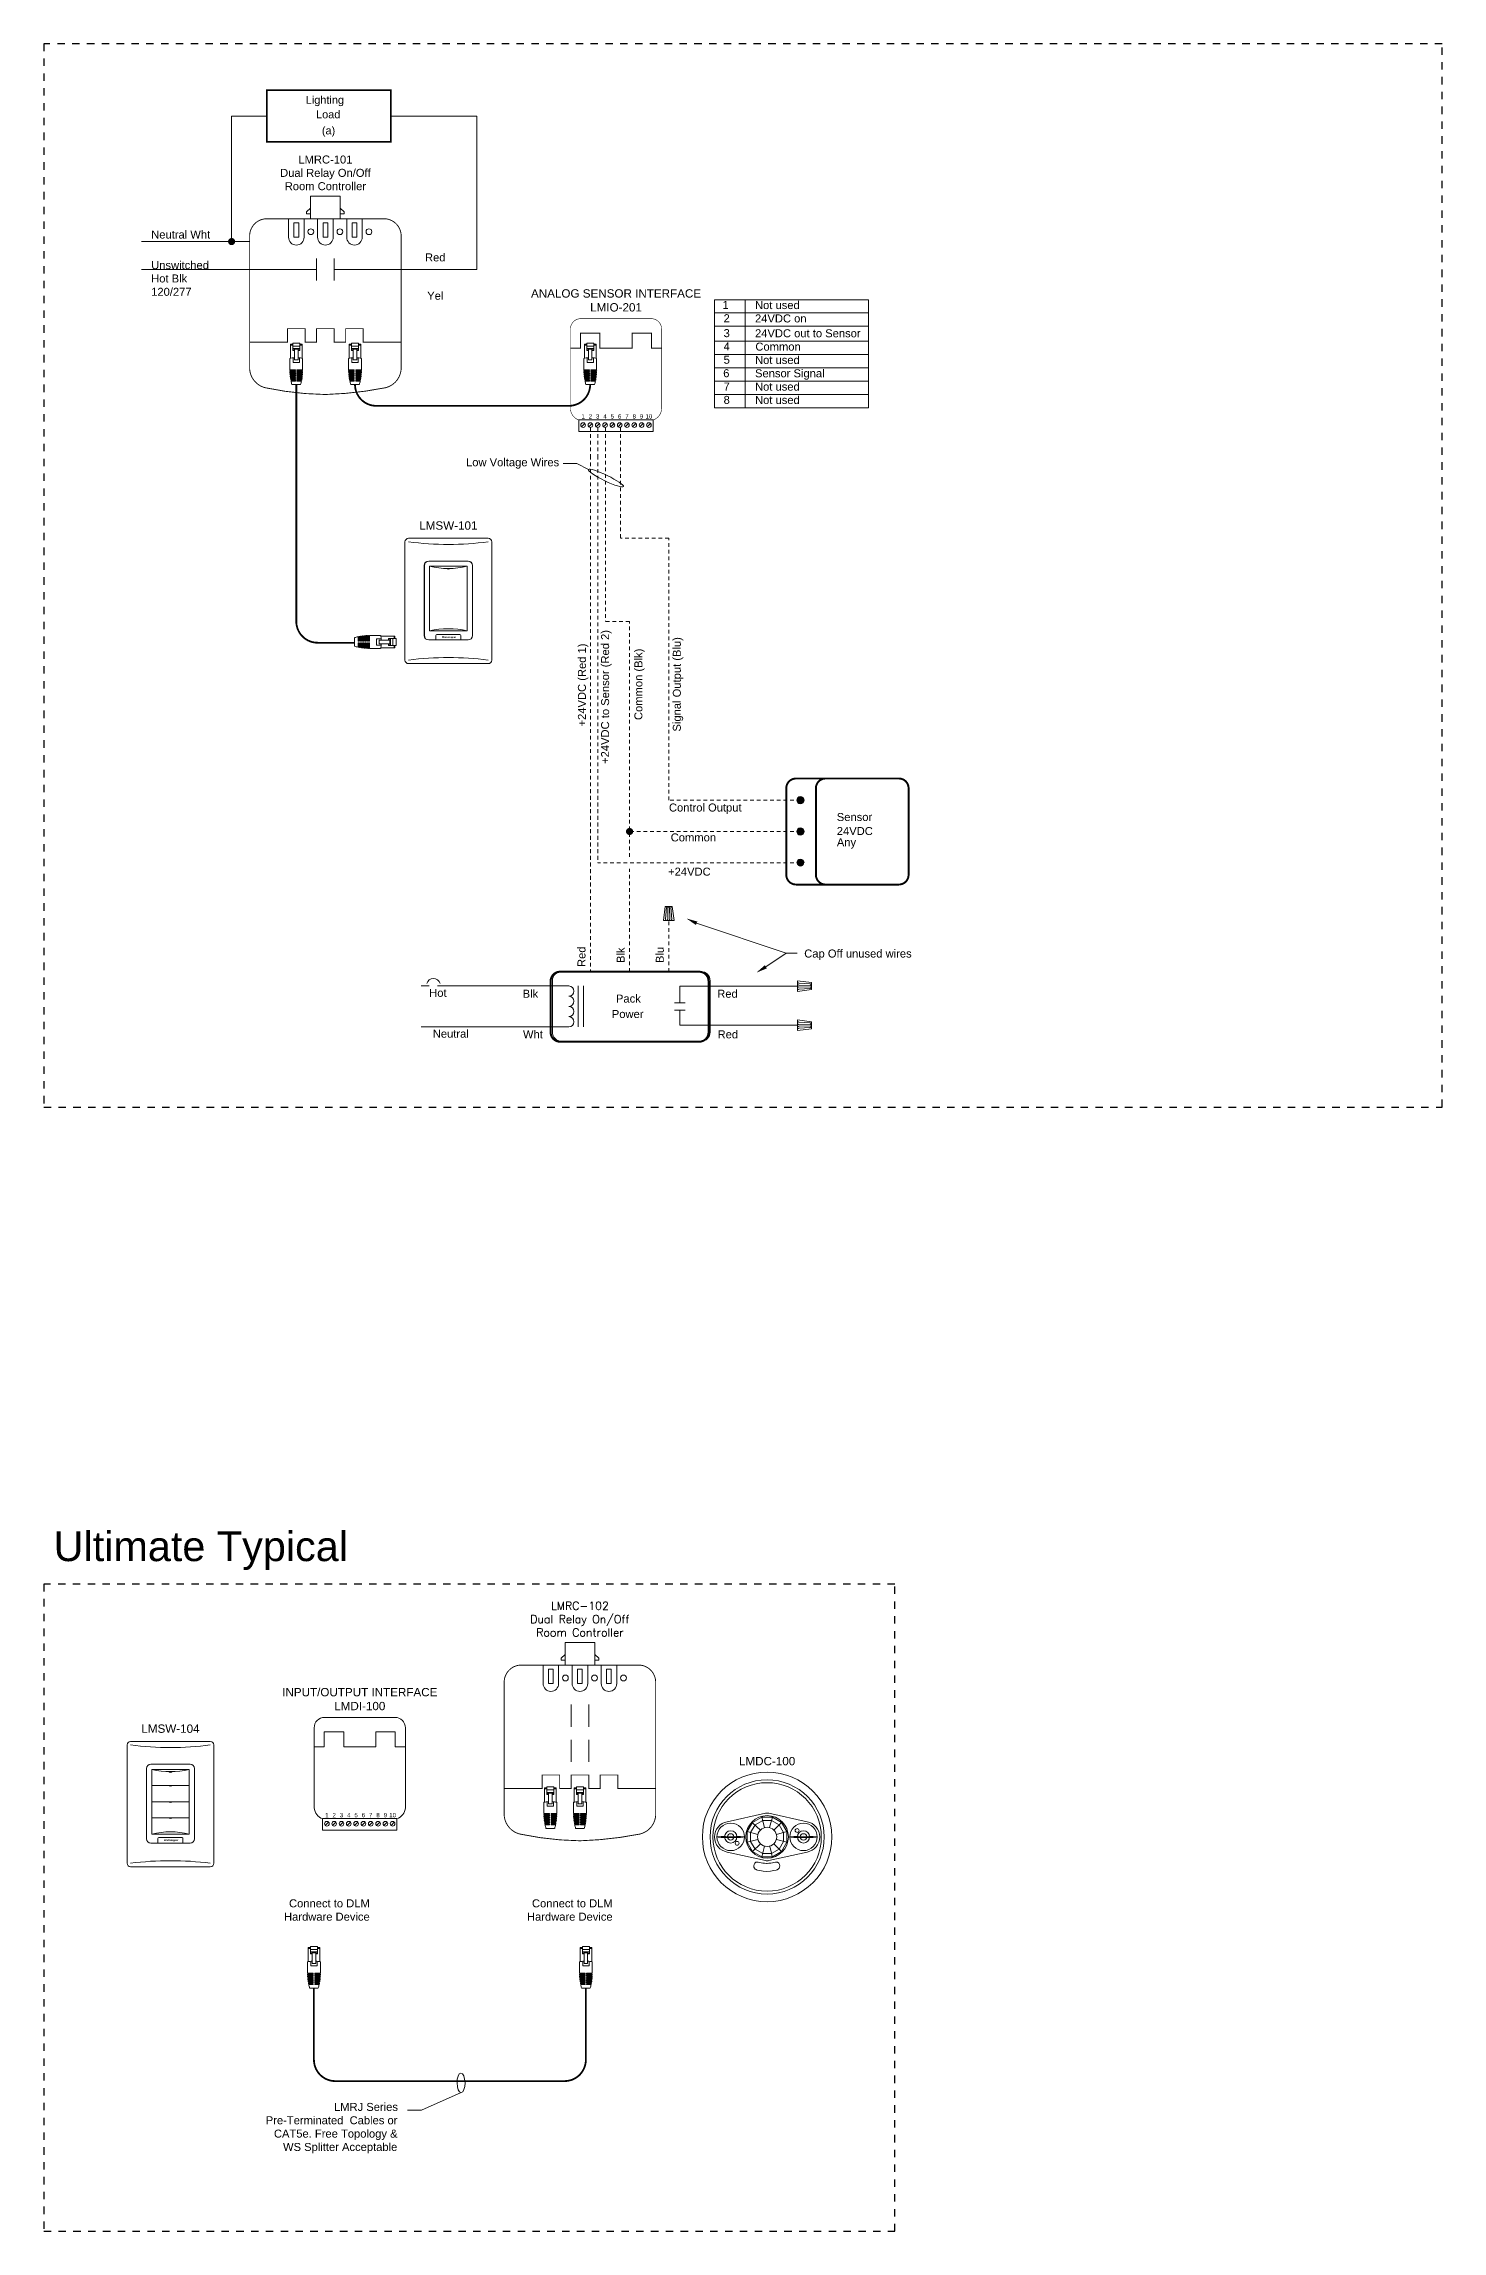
# Model space of a CAD drawing. Header units: inches. Extents: x -60 to 2005, y -577 to 104.
# Drawn here: x 867.5 to 914.7, y -231.4 to -157.6 of the extents above; entities that cross this region are included whole.
import ezdxf
from ezdxf.enums import TextEntityAlignment as Align

# ---------------------------------------------------------------- set-up
doc = ezdxf.new("R2010")
doc.units = ezdxf.units.IN
doc.header["$MEASUREMENT"] = 0
doc.linetypes.add('Demo', pattern=[0.5, 0.25, -0.25])
doc.linetypes.add('HIDDEN2', pattern=[0.1875, 0.125, -0.0625])
doc.layers.get('0').update_dxf_attribs({"lineweight": 5})
doc.layers.add('PS Borders', color=40, linetype='Demo', lineweight=5, plot=False)
for name, color, linetype, lineweight in [('WS', 3, 'Continuous', 5), ('WS_DETAIL', 7, 'Continuous', 5), ('WS_LineVoltage', 1, 'Continuous', 5), ('WS_LowVoltage', 6, 'Continuous', 5)]:
    doc.layers.add(name, color=color, linetype=linetype, lineweight=lineweight)
doc.styles.add('ARIAL', font='arial.ttf')
doc.styles.add('ROMAND', font='romand.shx')
doc.styles.add('ROMANS', font='ROMANS.shx', dxfattribs={"height": 0.0625})

# ---------------------------------------------------------------- blocks, each defined once
blk = doc.blocks.new('A$C756910A1')
at = {"layer": 'WS_DETAIL'}
for p, q in [((0, 6.56), (0, 3.73)), ((0.15, 6.6), (0.15, 10.17)), ((0.15, 10.17), (0.73, 10.17)), ((0.73, 9.92), (0.15, 9.92)), ((0.73, 10.43), (0.73, 8.56)), ((0.73, 10.43), (2.51, 10.43)), ((2.51, 9.66), (0.73, 9.66)), ((2.51, 9.06), (0.73, 9.06)), ((0.73, 8.74), (1.17, 8.74)), ((0.73, 8.56), (1.17, 8.56)), ((0.81, 6.7), (0.81, 5.55)), ((0.81, 5.55), (2.42, 5.55)), ((1.17, 6.17), (1.17, 9.06)), ((1.17, 8.85), (2.06, 8.85)), ((1.17, 6.17), (2.06, 6.17)), ((2.06, 6.17), (2.06, 9.06)), ((2.06, 8.74), (2.51, 8.74)), ((2.51, 8.56), (2.06, 8.56)), ((2.42, 6.7), (2.42, 5.55)), ((2.51, 10.43), (2.51, 8.56)), ((3.08, 10.17), (2.51, 10.17)), ((3.08, 9.92), (2.51, 9.92)), ((3.08, 6.6), (3.08, 10.17)), ((3.23, 6.56), (3.23, 3.73)), ((0, 3.73), (1.43, 3.73)), ((0, 3.51), (1.43, 3.51)), ((0.01, 3.29), (1.43, 3.29)), ((0.02, 3.06), (1.43, 3.06)), ((0.03, 2.84), (1.43, 2.84)), ((0.05, 2.62), (1.43, 2.62)), ((0.07, 2.4), (1.43, 2.4)), ((0.09, 2.18), (1.43, 2.18)), ((0.12, 1.96), (1.43, 1.96)), ((0.15, 1.74), (1.43, 1.74)), ((0.18, 1.52), (1.43, 1.52)), ((0.22, 1.3), (1.43, 1.3)), ((0.26, 1.08), (1.43, 1.08)), ((0.31, 0.86), (1.43, 0.86)), ((0.89, 3.73), (0.89, 3.51)), ((0.89, 3.29), (0.89, 3.06)), ((0.89, 2.84), (0.89, 2.62)), ((0.89, 2.4), (0.89, 2.18)), ((0.89, 1.96), (0.89, 1.74)), ((0.89, 1.52), (0.89, 1.3)), ((0.89, 1.08), (0.89, 0.86)), ((1.43, 3.51), (1.43, 3.73)), ((1.43, 3.06), (1.43, 3.29)), ((1.43, 2.62), (1.43, 2.84)), ((1.43, 2.18), (1.43, 2.4)), ((1.43, 1.74), (1.43, 1.96)), ((1.43, 1.3), (1.43, 1.52)), ((1.43, 0.86), (1.43, 1.08)), ((1.8, 3.73), (3.23, 3.73)), ((1.8, 3.51), (1.8, 3.73)), ((1.8, 3.51), (3.23, 3.51)), ((1.8, 3.29), (3.23, 3.29)), ((1.8, 3.06), (1.8, 3.29)), ((1.8, 3.06), (3.22, 3.06)), ((1.8, 2.84), (3.2, 2.84)), ((1.8, 2.62), (1.8, 2.84)), ((1.8, 2.62), (3.19, 2.62)), ((1.8, 2.4), (3.17, 2.4)), ((1.8, 2.18), (1.8, 2.4)), ((1.8, 2.18), (3.14, 2.18)), ((1.8, 1.96), (3.12, 1.96)), ((1.8, 1.74), (1.8, 1.96)), ((1.8, 1.74), (3.09, 1.74)), ((1.8, 1.52), (3.05, 1.52)), ((1.8, 1.3), (1.8, 1.52)), ((1.8, 1.3), (3.01, 1.3)), ((1.8, 1.08), (2.97, 1.08)), ((1.8, 0.86), (1.8, 1.08)), ((1.8, 0.86), (2.92, 0.86)), ((2.34, 3.73), (2.34, 3.51)), ((2.34, 3.29), (2.34, 3.06)), ((2.34, 2.84), (2.34, 2.62)), ((2.34, 2.4), (2.34, 2.18)), ((2.34, 1.96), (2.34, 1.74)), ((2.34, 1.52), (2.34, 1.3)), ((2.34, 1.08), (2.34, 0.86)), ((2.69, 0), (0.52, 0))]:
    blk.add_line(p, q, dxfattribs=at)
for centre, radius, start, end in [((1.62, -0.58), 7.33, 93.502, 102.7411), ((1.62, -0.58), 7.33, 77.2589, 86.498), ((13.49, 3.73), 13.49, 180.937, 181.8742), ((13.49, 3.73), 13.49, 182.8119, 183.7504), ((13.49, 3.73), 13.49, 184.6899, 185.6307), ((13.49, 3.73), 13.49, 186.573, 187.5171), ((13.49, 3.73), 13.49, 188.4632, 189.4117), ((13.49, 3.73), 13.49, 190.3627, 191.3167), ((13.49, 3.73), 13.49, 192.2739, 196.0379), ((-10.25, 3.73), 13.49, 343.9621, 347.7261), ((-10.25, 3.73), 13.49, 348.6833, 349.6373), ((-10.25, 3.73), 13.49, 350.5883, 351.5368), ((-10.25, 3.73), 13.49, 352.4829, 353.427), ((-10.25, 3.73), 13.49, 354.3693, 355.3101), ((-10.25, 3.73), 13.49, 356.2496, 357.1881), ((-10.25, 3.73), 13.49, 358.1258, 359.063)]:
    blk.add_arc(centre, radius, start, end, dxfattribs=at)
blk = doc.blocks.new('RJ45')
at = {"layer": 'WS_DETAIL', "xscale": 1.117448685388325, "yscale": 1.117448685388325, "zscale": 1.117448685388325}
blk.add_blockref('A$C756910A1', (59.47, 150.68), dxfattribs=at)
blk = doc.blocks.new('WallPlate1Gang')
for p, q in [((-11.72, 0.96), (-11.72, 32.87)), ((-10.76, 33.83), (10.76, 33.83)), ((11.72, 32.87), (11.72, 0.96)), ((-6.49, 26.51), (-6.49, 7.57)), ((-5.31, 27.69), (5.31, 27.69)), ((6.49, 26.51), (6.49, 7.57)), ((5.31, 6.39), (-5.31, 6.39)), ((-10.76, 0), (10.76, 0))]:
    blk.add_line(p, q)
for centre, radius, start, end in [((-10.76, 32.87), 0.96, 90, 180), ((0, 117.5), 85.31, 262.75705, 277.24295), ((10.76, 32.87), 0.96, 0, 90), ((-5.31, 26.51), 1.18, 90, 180), ((5.31, 26.51), 1.18, 0, 90), ((-5.31, 7.57), 1.18, 180, 270), ((5.31, 7.57), 1.18, 270, 0), ((-10.76, 0.96), 0.96, 180, 270), ((0, -83.67), 85.31, 82.75705, 97.24295), ((10.76, 0.96), 0.96, 270, 0)]:
    blk.add_arc(centre, radius, start, end)
blk = doc.blocks.new('*U137')
blk.add_blockref('WallPlate1Gang', (0, -0.01))
blk = doc.blocks.new('LMDI-100')
for p, q in [((-9.33, -21.22), (-8.44, -20.32)), ((-7.35, -21.22), (-6.46, -20.32)), ((-5.38, -21.22), (-4.49, -20.32)), ((-3.41, -21.22), (-2.51, -20.32)), ((-1.43, -21.22), (-0.54, -20.32)), ((0.54, -21.22), (1.43, -20.32)), ((2.51, -21.22), (3.41, -20.32)), ((4.49, -21.22), (5.38, -20.32)), ((6.46, -21.22), (7.36, -20.32)), ((8.44, -21.22), (9.33, -20.32))]:
    blk.add_line(p, q)
for points in [[(0.01, 7.94), (-9.52, 7.94, 0.414214), (-12.3, 5.15), (-12.3, -16.47, 0.302646), (-10.02, -19.42, 0.302646)], [(0.01, 7.94), (9.53, 7.94, -0.414214), (12.31, 5.15), (12.31, -16.47, -0.303521), (10.02, -19.42, -0.303521)]]:
    blk.add_lwpolyline(points, format="xyb")
blk.add_lwpolyline([(-12.3, 0), (-9.59, 0), (-9.59, 4.03), (-4.33, 4.03), (-4.33, 0), (4.33, 0), (4.33, 4.03), (9.59, 4.03), (9.59, 0), (12.31, 0)])
blk.add_lwpolyline([(-10.02, -19.33), (10.02, -19.33), (10.02, -22.53), (-10.02, -22.53)], close=True)
for centre in [(-8.88, -20.77), (-6.91, -20.77), (-4.93, -20.77), (-2.96, -20.77), (-0.99, -20.77), (0.99, -20.77), (2.96, -20.77), (4.93, -20.77), (6.91, -20.77), (8.88, -20.77)]:
    blk.add_circle(centre, 0.631)
for s, insert, char_height, width, attachment_point, style in [('{\\fArial|b0|i0|c0|p34;INPUT/OUTPUT INTERFACE \\PLMDI-100}', (0.01, 15.87), 2.25, 44.6004, 2, 'ROMANS'), ('1', (-8.88, -19.04), 1.17, 38.6074, 8, 'ARIAL'), ('2', (-6.91, -19.04), 1.17, 38.6074, 8, 'ARIAL'), ('3', (-4.93, -19.04), 1.17, 38.6074, 8, 'ARIAL'), ('4', (-2.96, -19.04), 1.17, 38.6074, 8, 'ARIAL'), ('5', (-0.99, -19.04), 1.17, 38.6074, 8, 'ARIAL'), ('6', (0.99, -19.04), 1.17, 38.6074, 8, 'ARIAL'), ('7', (2.96, -19.04), 1.17, 38.6074, 8, 'ARIAL'), ('8', (4.93, -19.04), 1.17, 38.6074, 8, 'ARIAL'), ('9', (6.91, -19.04), 1.17, 38.6074, 8, 'ARIAL'), ('10', (8.88, -19.04), 1.168, 38.6074, 8, 'ARIAL')]:
    blk.add_mtext(s, dxfattribs=dict(insert=insert, char_height=char_height, width=width, attachment_point=attachment_point, style=style))
blk = doc.blocks.new('*U249')
for p, q in [((-6.5, 20.13), (-6.5, 1.18)), ((-5.32, 21.31), (5.32, 21.31)), ((-5.07, 2.44), (-5.07, 19.89)), ((-5.07, 19.89), (5.07, 19.89)), ((-0.33, 19.29), (-0.33, 19.19)), ((0.33, 19.29), (0.33, 19.19)), ((5.07, 19.89), (5.07, 2.44)), ((6.5, 20.13), (6.5, 1.18)), ((-5.07, 15.52), (0, 15.52)), ((-0.33, 15.53), (-0.33, 15.42)), ((0, 15.52), (5.07, 15.52)), ((0.33, 15.53), (0.33, 15.42)), ((-5.07, 11.16), (0, 11.16)), ((-5.07, 6.8), (0, 6.8)), ((-0.33, 11.17), (-0.33, 11.06)), ((-0.33, 6.81), (-0.33, 6.7)), ((0, 11.16), (5.07, 11.16)), ((0, 6.8), (5.07, 6.8)), ((0.33, 11.17), (0.33, 11.06)), ((0.33, 6.81), (0.33, 6.7)), ((5.32, 0), (-5.32, 0)), ((5.07, 2.44), (-5.07, 2.44)), ((5.07, 2.44), (-5.07, 2.44)), ((-3.38, 1.24), (-3.38, 0)), ((3.14, 1.48), (-3.14, 1.48)), ((3.38, 1.24), (3.38, 0))]:
    blk.add_line(p, q)
for centre, radius, start, end in [((-5.32, 20.13), 1.18, 90, 180), ((0, 41.25), 21.96, 256.64818, 283.35182), ((0, 19.73), 0.639, 238.6629, 301.3371), ((5.32, 20.13), 1.18, 0, 90), ((0, 15.97), 0.639, 238.6629, 301.3371), ((0, 11.61), 0.639, 238.6629, 301.3371), ((0, 7.25), 0.639, 238.6629, 301.3371), ((-5.32, 1.18), 1.18, 180, 270), ((0, -18.92), 21.96, 76.64818, 103.35182), ((-3.14, 1.24), 0.239, 90, 180), ((3.14, 1.24), 0.239, 0, 90), ((5.32, 1.18), 1.18, 270, 0)]:
    blk.add_arc(centre, radius, start, end)
at = {"style": 'ARIAL'}
for s, insert, char_height, width, attachment_point in [('LMSW-104', (0, 32.02), 2.25, 40.9705, 2), ('{\\fArial|b1|i1|c0|p34;Wattstopper}', (-1.79, 1.04), 0.4798, 3.7953, 1)]:
    blk.add_mtext(s, dxfattribs=dict(at, insert=insert, char_height=char_height, width=width, attachment_point=attachment_point))
blk = doc.blocks.new('*U257')
at = {"lineweight": 18}
for points in [[(-1.44, -5.36), (-3.92, -3.92), (-5.36, -1.44), (-5.36, 1.43), (-3.92, 3.92), (-1.44, 5.36), (1.43, 5.36), (3.92, 3.92), (5.36, 1.43), (5.36, -1.44), (3.92, -3.92), (1.43, -5.36), (-1.44, -5.36)], [(-2.5, 0.67), (-5.36, 1.43)], [(-1.2, -4.47), (-3.27, -3.27), (-4.47, -1.2), (-4.47, 1.2), (-3.27, 3.27), (-1.2, 4.46), (1.2, 4.46), (3.27, 3.27), (4.46, 1.2), (4.46, -1.2), (3.27, -3.27), (1.2, -4.47), (-1.2, -4.47)], [(-3.97, 3.84), (-1.83, 1.83)], [(-1.44, 5.36), (-0.67, 2.5)], [(1.43, 5.36), (0.67, 2.5)], [(3.92, 3.92), (1.83, 1.83)], [(5.36, 1.43), (2.5, 0.67)], [(-2.5, -0.67), (-5.36, -1.44)], [(-1.83, -1.83), (-3.92, -3.92)], [(-0.67, -2.5), (-1.44, -5.36)], [(3.87, -3.95), (1.83, -1.84)], [(5.36, -1.44), (2.5, -0.67)]]:
    blk.add_lwpolyline(points, dxfattribs=at)
for points, knots in [([(17.49, 0), (17.49, -9.66), (9.66, -17.49), (0, -17.49), (-9.66, -17.49), (-17.49, -9.66), (-17.49, 0), (-17.49, 9.66), (-9.66, 17.49), (0, 17.49), (9.66, 17.49), (17.49, 9.66), (17.49, 0)], [0, 0, 0, 0, 1, 1, 1, 2, 2, 2, 3, 3, 3, 4, 4, 4, 4]), ([(15.41, 0), (15.41, -8.51), (8.51, -15.41), (0, -15.41), (-8.51, -15.41), (-15.41, -8.51), (-15.41, 0), (-15.41, 8.51), (-8.51, 15.41), (0, 15.41), (8.51, 15.41), (15.41, 8.51), (15.41, 0)], [0, 0, 0, 0, 1, 1, 1, 2, 2, 2, 3, 3, 3, 4, 4, 4, 4]), ([(14.63, 0), (14.63, -8.08), (8.08, -14.63), (0, -14.63), (-8.08, -14.63), (-14.63, -8.08), (-14.63, 0), (-14.63, 8.08), (-8.08, 14.63), (0, 14.63), (8.08, 14.63), (14.63, 8.08), (14.63, 0)], [0, 0, 0, 0, 1, 1, 1, 2, 2, 2, 3, 3, 3, 4, 4, 4, 4]), ([(-14.21, 0), (-14.21, 2.03), (-12.74, 3.73), (-10.81, 4.08), (-10.81, 4.08), (-0.46, 6.4), (-0.46, 6.4), (-0.33, 6.43), (-0.17, 6.45), (0, 6.45)], [0, 0, 0, 0, 1, 1, 1, 2, 2, 2, 3, 3, 3, 3]), ([(14.21, 0), (14.21, 2.03), (12.74, 3.73), (10.81, 4.08), (10.81, 4.08), (0.46, 6.4), (0.46, 6.4), (0.33, 6.43), (0.17, 6.45), (0, 6.45)], [0, 0, 0, 0, 1, 1, 1, 2, 2, 2, 3, 3, 3, 3]), ([(-6.13, 0), (-6.13, -2.05), (-7.79, -3.7), (-9.84, -3.7), (-11.88, -3.7), (-13.54, -2.05), (-13.54, 0), (-13.54, 2.04), (-11.88, 3.7), (-9.84, 3.7), (-7.79, 3.7), (-6.13, 2.04), (-6.13, 0)], [0, 0, 0, 0, 1, 1, 1, 2, 2, 2, 3, 3, 3, 4, 4, 4, 4]), ([(-6.13, 0), (-6.13, -2.05), (-7.79, -3.7), (-9.84, -3.7), (-11.88, -3.7), (-13.54, -2.05), (-13.54, 0), (-13.54, 2.04), (-11.88, 3.7), (-9.84, 3.7), (-7.79, 3.7), (-6.13, 2.04), (-6.13, 0)], [0, 0, 0, 0, 1, 1, 1, 2, 2, 2, 3, 3, 3, 4, 4, 4, 4]), ([(-6.14, 0), (-6.14, -0.09), (-7.79, -0.17), (-9.84, -0.17), (-11.88, -0.17), (-13.53, -0.09), (-13.53, 0), (-13.53, 0.09), (-11.88, 0.16), (-9.84, 0.16), (-7.79, 0.16), (-6.14, 0.09), (-6.14, 0)], [0, 0, 0, 0, 1, 1, 1, 2, 2, 2, 3, 3, 3, 4, 4, 4, 4]), ([(-6.14, 0), (-6.14, -0.09), (-7.79, -0.17), (-9.84, -0.17), (-11.88, -0.17), (-13.53, -0.09), (-13.53, 0), (-13.53, 0.09), (-11.88, 0.16), (-9.84, 0.16), (-7.79, 0.16), (-6.14, 0.09), (-6.14, 0)], [0, 0, 0, 0, 1, 1, 1, 2, 2, 2, 3, 3, 3, 4, 4, 4, 4]), ([(-8.18, 0), (-8.18, -0.91), (-8.92, -1.66), (-9.84, -1.66), (-10.75, -1.66), (-11.49, -0.91), (-11.49, 0), (-11.49, 0.91), (-10.75, 1.65), (-9.84, 1.65), (-8.92, 1.65), (-8.18, 0.91), (-8.18, 0)], [0, 0, 0, 0, 1, 1, 1, 2, 2, 2, 3, 3, 3, 4, 4, 4, 4]), ([(-8.18, 0), (-8.18, -0.91), (-8.92, -1.66), (-9.84, -1.66), (-10.75, -1.66), (-11.49, -0.91), (-11.49, 0), (-11.49, 0.91), (-10.75, 1.65), (-9.84, 1.65), (-8.92, 1.65), (-8.18, 0.91), (-8.18, 0)], [0, 0, 0, 0, 1, 1, 1, 2, 2, 2, 3, 3, 3, 4, 4, 4, 4]), ([(-8.97, 0), (-8.97, -0.48), (-9.36, -0.87), (-9.84, -0.87), (-10.32, -0.87), (-10.7, -0.48), (-10.7, 0), (-10.7, 0.48), (-10.32, 0.87), (-9.84, 0.87), (-9.36, 0.87), (-8.97, 0.48), (-8.97, 0)], [0, 0, 0, 0, 1, 1, 1, 2, 2, 2, 3, 3, 3, 4, 4, 4, 4]), ([(-8.97, 0), (-8.97, -0.48), (-9.36, -0.87), (-9.84, -0.87), (-10.32, -0.87), (-10.7, -0.48), (-10.7, 0), (-10.7, 0.48), (-10.32, 0.87), (-9.84, 0.87), (-9.36, 0.87), (-8.97, 0.48), (-8.97, 0)], [0, 0, 0, 0, 1, 1, 1, 2, 2, 2, 3, 3, 3, 4, 4, 4, 4]), ([(5.74, 0), (5.74, -3.17), (3.17, -5.74), (0, -5.74), (-3.17, -5.74), (-5.74, -3.17), (-5.74, 0), (-5.74, 3.17), (-3.17, 5.74), (0, 5.74), (3.17, 5.74), (5.74, 3.17), (5.74, 0)], [0, 0, 0, 0, 1, 1, 1, 2, 2, 2, 3, 3, 3, 4, 4, 4, 4]), ([(2.59, 0), (2.59, -1.43), (1.43, -2.59), (0, -2.59), (-1.43, -2.59), (-2.59, -1.43), (-2.59, 0), (-2.59, 1.43), (-1.43, 2.59), (0, 2.59), (1.43, 2.59), (2.59, 1.43), (2.59, 0)], [0, 0, 0, 0, 1, 1, 1, 2, 2, 2, 3, 3, 3, 4, 4, 4, 4]), ([(6.13, 0), (6.13, 2.04), (7.79, 3.7), (9.83, 3.7), (11.88, 3.7), (13.54, 2.04), (13.54, 0), (13.54, -2.05), (11.88, -3.7), (9.83, -3.7), (7.79, -3.7), (6.13, -2.05), (6.13, 0)], [0, 0, 0, 0, 1, 1, 1, 2, 2, 2, 3, 3, 3, 4, 4, 4, 4]), ([(6.14, 0), (6.14, 0.09), (7.79, 0.16), (9.83, 0.16), (11.88, 0.16), (13.53, 0.09), (13.53, 0), (13.53, -0.09), (11.88, -0.17), (9.83, -0.17), (7.79, -0.17), (6.14, -0.09), (6.14, 0)], [0, 0, 0, 0, 1, 1, 1, 2, 2, 2, 3, 3, 3, 4, 4, 4, 4]), ([(7.57, 1.73), (7.57, 2.02), (7.81, 2.25), (8.1, 2.25), (8.39, 2.25), (8.62, 2.02), (8.62, 1.73), (8.62, 1.44), (8.39, 1.2), (8.1, 1.2), (7.81, 1.2), (7.57, 1.44), (7.57, 1.73)], [0, 0, 0, 0, 1, 1, 1, 2, 2, 2, 3, 3, 3, 4, 4, 4, 4]), ([(8.18, 0), (8.18, 0.91), (8.92, 1.65), (9.83, 1.65), (10.75, 1.65), (11.49, 0.91), (11.49, 0), (11.49, -0.91), (10.75, -1.66), (9.83, -1.66), (8.92, -1.66), (8.18, -0.91), (8.18, 0)], [0, 0, 0, 0, 1, 1, 1, 2, 2, 2, 3, 3, 3, 4, 4, 4, 4]), ([(8.97, 0), (8.97, 0.48), (9.36, 0.87), (9.83, 0.87), (10.31, 0.87), (10.7, 0.48), (10.7, 0), (10.7, -0.48), (10.31, -0.87), (9.83, -0.87), (9.36, -0.87), (8.97, -0.48), (8.97, 0)], [0, 0, 0, 0, 1, 1, 1, 2, 2, 2, 3, 3, 3, 4, 4, 4, 4]), ([(-14.21, 0), (-14.21, -2.04), (-12.74, -3.73), (-10.81, -4.08), (-10.81, -4.08), (-0.46, -6.4), (-0.46, -6.4), (-0.33, -6.43), (-0.17, -6.45), (0, -6.45)], [0, 0, 0, 0, 1, 1, 1, 2, 2, 2, 3, 3, 3, 3]), ([(-7.57, -1.73), (-7.57, -2.02), (-7.81, -2.26), (-8.1, -2.26), (-8.39, -2.26), (-8.62, -2.02), (-8.62, -1.73), (-8.62, -1.44), (-8.39, -1.21), (-8.1, -1.21), (-7.81, -1.21), (-7.57, -1.44), (-7.57, -1.73)], [0, 0, 0, 0, 1, 1, 1, 2, 2, 2, 3, 3, 3, 4, 4, 4, 4]), ([(-7.57, -1.73), (-7.57, -2.02), (-7.81, -2.26), (-8.1, -2.26), (-8.39, -2.26), (-8.62, -2.02), (-8.62, -1.73), (-8.62, -1.44), (-8.39, -1.21), (-8.1, -1.21), (-7.81, -1.21), (-7.57, -1.44), (-7.57, -1.73)], [0, 0, 0, 0, 1, 1, 1, 2, 2, 2, 3, 3, 3, 4, 4, 4, 4]), ([(14.21, 0), (14.21, -2.04), (12.74, -3.73), (10.81, -4.08), (10.81, -4.08), (0.46, -6.4), (0.46, -6.4), (0.33, -6.43), (0.17, -6.45), (0, -6.45)], [0, 0, 0, 0, 1, 1, 1, 2, 2, 2, 3, 3, 3, 3]), ([(-0.1, -9.29), (1.27, -9.29), (2.67, -8.87), (2.67, -8.87), (2.67, -8.87), (2.76, -8.82), (2.76, -8.82), (3.14, -8.68), (3.41, -8.29), (3.41, -7.83), (3.41, -7.24), (2.98, -6.77), (2.44, -6.77), (2.44, -6.77), (2.15, -6.8), (1.77, -6.91), (1.39, -7.03), (0.63, -7.13), (0, -7.13), (0, -7.13), (-0.2, -7.13), (-0.2, -7.13), (-0.83, -7.13), (-1.59, -7.03), (-1.97, -6.91), (-2.35, -6.8), (-2.64, -6.77), (-2.64, -6.77), (-3.18, -6.77), (-3.61, -7.24), (-3.61, -7.83), (-3.61, -8.29), (-3.34, -8.68), (-2.96, -8.82), (-2.96, -8.82), (-2.87, -8.87), (-2.87, -8.87), (-2.87, -8.87), (-1.47, -9.29), (-0.1, -9.29)], [0, 0, 0, 0, 1, 1, 1, 2, 2, 2, 3, 3, 3, 4, 4, 4, 5, 5, 5, 6, 6, 6, 7, 7, 7, 8, 8, 8, 9, 9, 9, 10, 10, 10, 11, 11, 11, 12, 12, 12, 13, 13, 13, 13])]:
    blk.add_open_spline(points, degree=3, knots=knots, dxfattribs=at)
blk.add_open_spline([(1.43, -5.36), (1.43, -5.29), (0.67, -2.5), (0.67, -2.5)], degree=3, dxfattribs=at)
at = {"insert": (0, 21.58), "char_height": 2.25, "width": 40.9705, "attachment_point": 2, "style": 'ARIAL'}
blk.add_mtext('LMDC-100', dxfattribs=at)
blk = doc.blocks.new('LMIO-201_TW')
for p, q in [((-9.33, -21.22), (-8.44, -20.32)), ((-7.35, -21.22), (-6.46, -20.32)), ((-5.38, -21.22), (-4.49, -20.32)), ((-3.41, -21.22), (-2.51, -20.32)), ((-1.43, -21.22), (-0.54, -20.32)), ((0.54, -21.22), (1.43, -20.32)), ((2.51, -21.22), (3.41, -20.32)), ((4.49, -21.22), (5.38, -20.32)), ((6.46, -21.22), (7.36, -20.32)), ((8.44, -21.22), (9.33, -20.32))]:
    blk.add_line(p, q)
at = {"linetype": 'Continuous', "const_width": 0.144}
for points in [[(0.01, 7.94), (-9.52, 7.94, 0.414214), (-12.3, 5.15), (-12.3, -16.47, 0.302646), (-10.02, -19.42, 0.302646)], [(0.01, 7.94), (9.53, 7.94, -0.414214), (12.31, 5.15), (12.31, -16.47, -0.303521), (10.02, -19.42, -0.303521)]]:
    blk.add_lwpolyline(points, format="xyb", dxfattribs=at)
at = {"const_width": 0.265}
blk.add_lwpolyline([(-12.3, 0), (-9.59, 0), (-9.59, 4.03), (-4.33, 4.03), (-4.33, 0), (4.33, 0), (4.33, 4.03), (9.59, 4.03), (9.59, 0), (12.31, 0)], dxfattribs=at)
blk.add_lwpolyline([(-10.02, -19.33), (10.02, -19.33), (10.02, -22.53), (-10.02, -22.53)], close=True)
for centre in [(-8.88, -20.77), (-6.91, -20.77), (-4.93, -20.77), (-2.96, -20.77), (-0.99, -20.77), (0.99, -20.77), (2.96, -20.77), (4.93, -20.77), (6.91, -20.77), (8.88, -20.77)]:
    blk.add_circle(centre, 0.631)
at = {"style": 'ARIAL'}
for s, insert, char_height, width, attachment_point in [('ANALOG SENSOR INTERFACE \\PLMIO-201', (0.01, 15.87), 2.25, 47.9732, 2), ('1', (-8.88, -19.04), 1.17, 38.6074, 8), ('2', (-6.91, -19.04), 1.17, 38.6074, 8), ('3', (-4.93, -19.04), 1.17, 38.6074, 8), ('4', (-2.96, -19.04), 1.17, 38.6074, 8), ('5', (-0.99, -19.04), 1.17, 38.6074, 8), ('6', (0.99, -19.04), 1.17, 38.6074, 8), ('7', (2.96, -19.04), 1.17, 38.6074, 8), ('8', (4.93, -19.04), 1.17, 38.6074, 8), ('9', (6.91, -19.04), 1.17, 38.6074, 8), ('10', (8.88, -19.04), 1.168, 38.6074, 8)]:
    blk.add_mtext(s, dxfattribs=dict(at, insert=insert, char_height=char_height, width=width, attachment_point=attachment_point))
blk = doc.blocks.new('*U277')
blk.add_blockref('LMIO-201_TW', (0, 0))
blk = doc.blocks.new('*U278')
for p, q in [((-6.5, 20.13), (-6.5, 1.18)), ((-5.32, 21.31), (5.32, 21.31)), ((-5.07, 2.44), (-5.07, 19.89)), ((-5.07, 19.89), (5.07, 19.89)), ((-0.33, 19.29), (-0.33, 19.19)), ((0.33, 19.29), (0.33, 19.19)), ((5.07, 19.89), (5.07, 2.44)), ((6.5, 20.13), (6.5, 1.18)), ((5.32, 0), (-5.32, 0)), ((5.07, 2.44), (-5.07, 2.44)), ((-3.38, 1.24), (-3.38, 0)), ((3.14, 1.48), (-3.14, 1.48)), ((3.38, 1.24), (3.38, 0))]:
    blk.add_line(p, q)
for centre, radius, start, end in [((-5.32, 20.13), 1.18, 90, 180), ((0, 41.25), 21.96, 256.64818, 283.35182), ((0, 19.73), 0.639, 238.6629, 301.3371), ((5.32, 20.13), 1.18, 0, 90), ((-5.32, 1.18), 1.18, 180, 270), ((0, -18.92), 21.96, 76.64818, 103.35182), ((-3.14, 1.24), 0.239, 90, 180), ((3.14, 1.24), 0.239, 0, 90), ((5.32, 1.18), 1.18, 270, 0)]:
    blk.add_arc(centre, radius, start, end)
at = {"style": 'ARIAL'}
for s, insert, char_height, width, attachment_point in [('LMSW-101', (0, 32.02), 2.25, 40.9705, 2), ('{\\fArial|b1|i1|c0|p34;Wattstopper}', (-1.79, 1.04), 0.4798, 3.7953, 1)]:
    blk.add_mtext(s, dxfattribs=dict(at, insert=insert, char_height=char_height, width=width, attachment_point=attachment_point))

msp = doc.modelspace()

# ---------------------------------------------------------------- linework, layer by layer
for p, q in [((876.494, -162.751), (876.494, -163.511)), ((877.501, -162.751), (876.494, -162.751)), ((877.501, -162.751), (877.501, -163.511)), ((875.755, -163.511), (875.755, -164.136)), ((876.279, -164.136), (876.279, -163.511)), ((876.494, -163.159), (876.361, -163.282)), ((876.361, -163.282), (876.361, -163.351)), ((876.361, -163.351), (876.494, -163.351)), ((876.736, -164.136), (876.736, -163.511)), ((877.26, -163.511), (877.26, -164.136)), ((877.501, -163.159), (877.635, -163.282)), ((877.635, -163.351), (877.501, -163.351)), ((877.635, -163.282), (877.635, -163.351)), ((877.717, -164.136), (877.717, -163.511)), ((878.241, -163.511), (878.241, -164.136)), ((876.7, -164.847), (876.7, -165.592)), ((876.701, -164.847), (876.701, -165.592)), ((877.294, -164.847), (877.294, -165.592)), ((877.295, -164.847), (877.295, -165.592)), ((890.128, -166.242), (895.337, -166.242)), ((890.128, -166.242), (890.128, -169.892)), ((890.128, -166.69), (895.337, -166.69)), ((891.173, -166.242), (891.173, -169.892)), ((895.337, -166.242), (895.337, -169.892)), ((890.128, -167.138), (895.337, -167.138)), ((890.128, -167.639), (895.337, -167.639)), ((890.128, -168.089), (895.337, -168.089)), ((890.128, -168.537), (895.337, -168.537)), ((890.128, -168.992), (895.337, -168.992)), ((890.128, -169.441), (895.337, -169.441)), ((890.128, -169.892), (895.337, -169.892)), ((885.486, -171.767), (885.019, -171.767)), ((885.877, -171.971), (885.486, -171.767)), ((888.409, -187.182), (888.47, -186.711)), ((888.707, -186.711), (888.47, -186.711)), ((888.768, -187.182), (888.707, -186.711)), ((888.768, -187.182), (888.409, -187.182)), ((888.484, -187.144), (888.513, -186.749)), ((888.553, -187.144), (888.563, -186.749)), ((888.623, -187.144), (888.613, -186.749)), ((888.692, -187.144), (888.663, -186.749)), ((892.936, -189.58), (892.936, -189.221)), ((892.936, -189.221), (893.406, -189.282)), ((892.936, -189.58), (893.406, -189.519)), ((892.973, -189.296), (893.369, -189.325)), ((892.973, -189.365), (893.369, -189.375)), ((892.973, -189.435), (893.369, -189.425)), ((892.973, -189.504), (893.369, -189.475)), ((893.406, -189.519), (893.406, -189.282)), ((892.936, -190.898), (892.936, -190.539)), ((892.936, -190.539), (893.406, -190.6)), ((892.936, -190.898), (893.406, -190.837)), ((892.973, -190.615), (893.369, -190.644)), ((892.973, -190.684), (893.369, -190.694)), ((892.973, -190.753), (893.369, -190.743)), ((892.973, -190.822), (893.369, -190.793)), ((893.406, -190.837), (893.406, -190.6)), ((885.087, -211.546), (885.087, -212.306)), ((886.094, -211.546), (885.087, -211.546)), ((886.094, -211.546), (886.094, -212.306)), ((884.347, -212.306), (884.347, -212.931)), ((884.871, -212.931), (884.871, -212.306)), ((885.087, -211.954), (884.953, -212.076)), ((884.953, -212.076), (884.953, -212.145)), ((884.953, -212.145), (885.087, -212.145)), ((885.328, -212.931), (885.328, -212.306)), ((885.852, -212.306), (885.852, -212.931)), ((886.094, -211.954), (886.227, -212.076)), ((886.227, -212.145), (886.094, -212.145)), ((886.227, -212.076), (886.227, -212.145)), ((886.309, -212.931), (886.309, -212.306)), ((886.833, -212.306), (886.833, -212.931)), ((885.293, -213.641), (885.293, -214.387)), ((885.293, -213.641), (885.293, -214.387)), ((885.886, -213.641), (885.886, -214.387)), ((885.887, -213.641), (885.887, -214.387)), ((885.293, -214.827), (885.293, -215.572)), ((885.293, -214.827), (885.293, -215.572)), ((885.886, -214.827), (885.886, -215.572)), ((885.887, -214.827), (885.887, -215.572)), ((880.241, -227.327), (879.774, -227.327))]:
    msp.add_line(p, q)
at = {"linetype": 'Continuous'}
msp.add_line((880.241, -227.327), (881.582, -226.728), dxfattribs=at)
at = {"linetype": 'Continuous', "const_width": 0.06}
msp.add_lwpolyline([(879.208, -160.917), (879.208, -159.172), (875.02, -159.172), (875.02, -160.917)], close=True, dxfattribs=at)
at = {"linetype": 'Continuous', "const_width": 0.03}
for points in [[(876.997, -169.441, -0.048346), (874.98, -169.215, -0.329956), (874.441, -168.583), (874.441, -164.09, -0.414214), (875.019, -163.511), (878.976, -163.511, -0.414214), (879.555, -164.09), (879.555, -164.992), (879.555, -166.737), (879.555, -168.583, -0.329956), (879.015, -169.215, -0.0415), (876.997, -169.441, -0.024292)], [(885.589, -218.235, -0.048346), (883.573, -218.009, -0.329956), (883.033, -217.378), (883.033, -212.884, -0.414214), (883.612, -212.306), (887.569, -212.306, -0.414214), (888.147, -212.884), (888.147, -213.786), (888.147, -215.531), (888.147, -217.378, -0.329956), (887.608, -218.009, -0.0415), (885.589, -218.235, -0.024292)]]:
    msp.add_lwpolyline(points, format="xyb", dxfattribs=at)
for points in [[(875.938, -164.136), (876.096, -164.136), (876.096, -163.653), (875.938, -163.653)], [(876.919, -164.136), (877.077, -164.136), (877.077, -163.653), (876.919, -163.653)], [(877.899, -164.136), (878.058, -164.136), (878.058, -163.653), (877.899, -163.653)], [(884.53, -212.931), (884.689, -212.931), (884.689, -212.448), (884.53, -212.448)], [(885.511, -212.931), (885.669, -212.931), (885.669, -212.448), (885.511, -212.448)], [(886.492, -212.931), (886.65, -212.931), (886.65, -212.448), (886.492, -212.448)]]:
    msp.add_lwpolyline(points, close=True)
at = {"const_width": 0.03}
for points in [[(874.441, -167.675), (875.719, -167.675), (875.719, -167.219), (876.315, -167.219), (876.315, -167.675), (876.7, -167.675), (876.7, -167.219), (877.295, -167.219), (877.295, -167.675), (877.681, -167.675), (877.681, -167.219), (878.276, -167.219), (878.276, -167.675), (879.555, -167.675)], [(883.033, -216.469), (884.312, -216.469), (884.312, -216.014), (884.907, -216.014), (884.907, -216.469), (885.293, -216.469), (885.293, -216.014), (885.888, -216.014), (885.888, -216.469), (886.273, -216.469), (886.273, -216.014), (886.869, -216.014), (886.869, -216.469), (888.147, -216.469)]]:
    msp.add_lwpolyline(points, dxfattribs=at)
for points in [[(889.53, -187.279), (892.551, -188.287), (892.929, -188.287)], [(891.866, -188.748), (892.551, -188.287), (892.929, -188.287)]]:
    msp.add_lwpolyline(points)
for centre in [(876.507, -163.948), (877.488, -163.948), (878.469, -163.948), (885.1, -212.742), (886.081, -212.742), (887.061, -212.742)]:
    msp.add_circle(centre, 0.0983)
for centre in [(876.017, -164.136), (876.998, -164.136), (877.979, -164.136), (884.609, -212.931), (885.59, -212.931), (886.571, -212.931)]:
    msp.add_arc(centre, 0.262, 180, 0)
at = {"extrusion": (0, 0, -1)}
for centre, major_axis, ratio in [((886.469, -172.26), (-0.592, 0.289), 0.14819), ((881.576, -226.401), (0.006, -0.327), 0.411612)]:
    msp.add_ellipse(centre, major_axis=major_axis, ratio=ratio, dxfattribs=at)
for p in [(888.484, -187.144), (888.513, -186.749), (888.553, -187.144), (888.563, -186.749), (888.613, -186.749), (888.623, -187.144), (888.663, -186.749), (888.692, -187.144), (892.973, -189.296), (892.973, -189.365), (892.973, -189.435), (892.973, -189.504), (893.369, -189.325), (893.369, -189.375), (893.369, -189.425), (893.369, -189.475), (892.973, -190.615), (892.973, -190.684), (892.973, -190.753), (892.973, -190.822), (893.369, -190.644), (893.369, -190.694), (893.369, -190.743), (893.369, -190.793)]:
    msp.add_point(p)
for points in [[(889.503, -187.336), (889.556, -187.222), (889.187, -187.119)], [(891.833, -188.695), (891.899, -188.802), (891.544, -188.947)]]:
    msp.add_solid(points)
at = {"layer": 'PS Borders', "lineweight": -3}
for points in [[(867.489, -193.479), (914.7, -193.479), (914.7, -157.607), (867.489, -157.607)], [(867.489, -231.408), (896.223, -231.408), (896.223, -209.576), (867.489, -209.576)]]:
    msp.add_lwpolyline(points, close=True, dxfattribs=at)
at = {"layer": 'WS'}
msp.add_lwpolyline([(876.015, -169.103, 0.06, 0.06, 0), (876.015, -177.095, 0.06, 0.06, 0), (876.015, -177.095, 0.06, 0.06, 0.414214), (876.735, -177.815, 0.06, 0.06, 0), (877.984, -177.815, 0, 0, 0)], format="xyseb", dxfattribs=at)
at = {"layer": 'WS', "const_width": 0.06}
for points in [[(885.937, -169.103), (885.937, -169.103, -0.414214), (885.217, -169.823), (878.717, -169.823, -0.414214), (877.997, -169.103)], [(885.79, -223.201), (885.79, -225.622, -0.414214), (885.07, -226.342), (877.331, -226.342, -0.414214), (876.611, -225.622), (876.611, -223.201)]]:
    msp.add_lwpolyline(points, format="xyb", dxfattribs=at)
at = {"layer": 'WS_DETAIL'}
for p, q in [((889.672, -188.906), (884.972, -188.906)), ((884.66, -189.219), (884.66, -190.951)), ((885.534, -189.396), (885.534, -190.774)), ((885.706, -189.396), (885.706, -190.774)), ((889.985, -190.951), (889.985, -189.219)), ((884.972, -191.264), (889.672, -191.264))]:
    msp.add_line(p, q, dxfattribs=at)
for points, const_width in [([(894.695, -185.973), (892.883, -185.973, -0.414214), (892.557, -185.646), (892.557, -182.722, -0.414214), (892.883, -182.396), (894.76, -182.396)], 0.0653), ([(895.695, -185.973), (893.883, -185.973, -0.414214), (893.557, -185.646), (893.557, -182.722, -0.414214), (893.883, -182.396), (895.76, -182.396)], 0.0653), ([(894.546, -185.973), (896.357, -185.973, 0.414214), (896.684, -185.646), (896.684, -182.722, 0.414214), (896.357, -182.396), (894.48, -182.396)], 0.0653), ([(887.272, -191.275), (889.618, -191.275, 0.414214), (889.931, -190.963), (889.931, -189.228, 0.414214), (889.618, -188.916), (884.915, -188.916, 0.414214), (884.602, -189.228), (884.602, -190.963, 0.414208), (884.915, -191.275), (887.272, -191.275)], 0.0675)]:
    msp.add_lwpolyline(points, format="xyb", dxfattribs=dict(at, const_width=const_width))
at = {"layer": 'WS_DETAIL', "const_width": 0.125}
for points in [[(892.972, -183.128, -1), (893.097, -183.128, -1)], [(892.972, -184.184, -1), (893.097, -184.184, -1)], [(892.972, -185.24, -1), (893.097, -185.24, -1)]]:
    msp.add_lwpolyline(points, format="xyb", close=True, dxfattribs=at)
at = {"layer": 'WS_DETAIL'}
for centre, radius, start, end in [((893.034, -183.128), 0.125, 0, 180), ((893.034, -183.128), 0.125, 180, 0), ((893.034, -184.184), 0.125, 0, 180), ((893.034, -184.184), 0.125, 180, 0), ((893.034, -185.24), 0.125, 0, 180), ((884.972, -189.219), 0.312, 90, 180), ((889.672, -189.219), 0.312, 0, 90), ((885.215, -189.568), 0.172, 270, 90), ((885.215, -189.913), 0.172, 270, 90), ((885.215, -190.257), 0.172, 270, 90), ((884.972, -190.951), 0.312, 180, 270), ((885.215, -190.602), 0.172, 270, 90), ((889.672, -190.951), 0.312, 270, 0)]:
    msp.add_arc(centre, radius, start, end, dxfattribs=at)
at = {"layer": 'WS_LineVoltage'}
for p, q in [((873.832, -160.045), (873.832, -164.282)), ((875.02, -160.045), (873.832, -160.045)), ((882.106, -160.045), (879.208, -160.045)), ((880.504, -189.396), (880.23, -189.396)), ((885.215, -189.396), (880.784, -189.396)), ((888.965, -189.965), (888.965, -189.4)), ((888.965, -189.4), (892.936, -189.4)), ((888.782, -189.965), (889.148, -189.965)), ((888.782, -190.206), (889.148, -190.206)), ((888.965, -190.206), (888.965, -190.719)), ((885.215, -190.774), (880.23, -190.774)), ((888.965, -190.719), (892.936, -190.719))]:
    msp.add_line(p, q, dxfattribs=at)
for points in [[(882.106, -160.045), (882.106, -160.045), (882.106, -165.219), (877.295, -165.219)], [(874.441, -164.282), (870.795, -164.282)], [(876.701, -165.219), (870.795, -165.219)]]:
    msp.add_lwpolyline(points, dxfattribs=at)
at = {"layer": 'WS_LineVoltage', "const_width": 0.12}
msp.add_lwpolyline([(873.772, -164.282, 1), (873.892, -164.282, 1)], format="xyb", close=True, dxfattribs=at)
at = {"layer": 'WS_LineVoltage'}
msp.add_arc((880.644, -189.382), 0.236, 18.37873, 161.43116, dxfattribs=at)
at = {"layer": 'WS_LowVoltage', "linetype": 'HIDDEN2'}
for p, q in [((885.945, -170.549), (885.945, -171.51)), ((886.198, -170.549), (886.198, -171.51)), ((886.452, -170.549), (886.452, -177.1)), ((886.958, -170.549), (886.958, -174.285)), ((885.945, -171.51), (885.945, -188.906)), ((886.198, -171.51), (886.198, -185.24)), ((888.588, -174.285), (886.958, -174.285)), ((888.588, -183.128), (888.588, -174.285)), ((887.266, -177.1), (886.452, -177.1)), ((887.266, -185.042), (887.266, -177.1)), ((893.034, -183.128), (888.588, -183.128)), ((893.034, -184.184), (887.266, -184.184)), ((893.034, -185.24), (886.198, -185.24)), ((887.266, -188.916), (887.266, -185.447)), ((888.588, -188.916), (888.588, -187.182))]:
    msp.add_line(p, q, dxfattribs=at)
at = {"layer": 'WS_LowVoltage', "const_width": 0.12}
msp.add_lwpolyline([(887.206, -184.184, 1), (887.326, -184.184, 1)], format="xyb", close=True, dxfattribs=at)

# ---------------------------------------------------------------- block references
at = {"lineweight": -3, "xscale": 0.125, "yscale": 0.125, "zscale": 0.125}
msp.add_blockref('*U277', (886.808, -167.874), dxfattribs=at)
for name, p, xscale, yscale, zscale in [('RJ45', (883.367, -187.185), -0.12, 0.12, 0.12), ('A$C756910A1', (877.781, -169.103), 0.1340938422465987, 0.1340938422465987, 0.1340938422465987), ('A$C756910A1', (885.721, -169.103), 0.1340938422465987, 0.1340938422465987, 0.1340938422465987), ('*U278', (881.149, -177.723), 0.125, 0.125, 0.125), ('*U137', (881.15, -178.52), 0.125, 0.125, 0.125), ('LMDI-100', (878.158, -215.063), 0.125, 0.125, 0.125), ('*U249', (871.768, -218.313), 0.125, 0.125, 0.125), ('*U137', (871.768, -219.11), 0.125, 0.125, 0.125), ('*U257', (891.909, -218.104), 0.125, 0.125, 0.125), ('RJ45', (877.237, -235.897), 0.12, 0.12, 0.12), ('RJ45', (878.237, -235.897), 0.12, 0.12, 0.12), ('RJ45', (869.259, -241.283), 0.12, 0.12, 0.12), ('RJ45', (878.438, -241.283), 0.12, 0.12, 0.12)]:
    msp.add_blockref(name, p, dxfattribs=dict(xscale=xscale, yscale=yscale, zscale=zscale))
at = {"xscale": -0.12, "yscale": 0.12, "zscale": 0.12, "rotation": 270}
msp.add_blockref('RJ45', (859.902, -185.142), dxfattribs=at)

# ---------------------------------------------------------------- texts
at = {"style": 'ARIAL'}
for s, height, p in [('Lighting', 0.2638, (876.335, -159.634)), ('Load', 0.2638, (876.684, -160.122)), ('(a)', 0.2638, (876.879, -160.666)), ('1', 0.27, (890.401, -166.556)), ('2', 0.27, (890.44, -167.003)), ('24VDC on', 0.27, (891.501, -167.009)), ('Not used', 0.27, (891.501, -166.559)), ('3', 0.27, (890.44, -167.505)), ('24VDC out to Sensor', 0.27, (891.501, -167.51)), ('4', 0.27, (890.44, -167.954)), ('5', 0.27, (890.44, -168.403)), ('Not used', 0.27, (891.501, -168.41)), ('Common', 0.27, (891.513, -167.96)), ('6', 0.27, (890.427, -168.858)), ('Sensor Signal', 0.27, (891.501, -168.86)), ('8', 0.27, (890.44, -169.758)), ('7', 0.27, (890.44, -169.306)), ('Not used', 0.27, (891.501, -169.31)), ('Not used', 0.27, (891.501, -169.76))]:
    msp.add_text(s, height=height, dxfattribs=at).set_placement(p)
at = {"linetype": 'Continuous', "style": 'ARIAL'}
for s, p in [('Control Output', (888.595, -183.51)), ('Sensor', (894.261, -183.83)), ('Common', (888.655, -184.518)), ('Any', (894.263, -184.683)), ('24VDC', (894.261, -184.303)), ('+24VDC', (888.567, -185.673)), ('Cap Off unused wires ', (893.162, -188.436)), ('Blk', (883.657, -189.792)), ('Red', (890.226, -189.792)), ('Power', (886.667, -190.476)), ('Pack', (886.807, -189.955)), ('Wht', (883.668, -191.162)), ('Red', (890.237, -191.162))]:
    msp.add_text(s, height=0.27, dxfattribs=at).set_placement(p)
for s, p in [('Red', (885.643, -188.755)), ('Blk', (886.965, -188.621)), ('Blu', (888.286, -188.621))]:
    msp.add_text(s, height=0.27, rotation=90, dxfattribs=at).set_placement(p, align=Align.MIDDLE_LEFT)
for s, p in [('Hot', (881.089, -189.627)), ('Neutral', (881.839, -191.005))]:
    msp.add_text(s, height=0.27, dxfattribs=at).set_placement(p, align=Align.MIDDLE_RIGHT)
at = {"char_height": 0.26989, "width": 5.65768, "attachment_point": 2}
for s, insert, style in [('LMRC-101 \\PDual Relay On/Off \\PRoom Controller', (876.998, -161.378), 'ARIAL'), ('LMRC-102 \\PDual Relay On/Off \\PRoom Controller', (885.59, -210.172), 'ROMAND')]:
    msp.add_mtext(s, dxfattribs=dict(at, insert=insert, style=style))
at = {"linetype": 'Continuous', "char_height": 0.27, "style": 'ARIAL'}
for s, insert, width, attachment_point in [('Neutral Wht', (871.117, -164.046), 4.47708, 4), ('Unswitched\\PHot Blk\\P120/277', (871.117, -165.528), 6.93133, 4), ('Red', (880.36, -164.817), 6.16099, 4), ('Yel', (880.435, -166.11), 6.16099, 4), ('Low Voltage Wires', (884.89, -171.767), 6.93133, 6), ('\\pi0.20179;Connect to DLM \\P\\pi0.032905;Hardware Device', (875.569, -220.572), 2.87988, 4), ('\\pi0.20179;Connect to DLM \\P\\pi0.032905;Hardware Device', (883.769, -220.572), 2.87988, 4), ('\\pi2.5495;LMRJ Series \\P\\pi0.24607;Pre-Terminated  Cables or \\P\\pi0.52178;CAT5e. Free Topology & \\P\\pi0.82916;WS Splitter Acceptable', (874.739, -227.929), 4.66626, 4)]:
    msp.add_mtext(s, dxfattribs=dict(at, insert=insert, width=width, attachment_point=attachment_point))
at = {"linetype": 'Continuous', "char_height": 0.27, "attachment_point": 8, "rotation": 90, "style": 'ARIAL'}
for s, insert, width in [('+24VDC to Sensor (Red 2)', (886.656, -179.645), 5.33069), ('Signal Output (Blu)', (889.077, -179.219), 4.47708), ('+24VDC (Red 1)', (885.874, -179.241), 4.47708), ('Common (Blk)', (887.78, -179.219), 4.47708)]:
    msp.add_mtext(s, dxfattribs=dict(at, insert=insert, width=width))
at = {"lineweight": -3, "insert": (867.824, -207.799), "char_height": 1, "attachment_point": 1, "style": 'ARIAL'}
msp.add_mtext_dynamic_manual_height_columns('Ultimate Typical', width=25.92219, gutter_width=1, heights=[0], dxfattribs=at)

doc.saveas('drawing.dxf')
